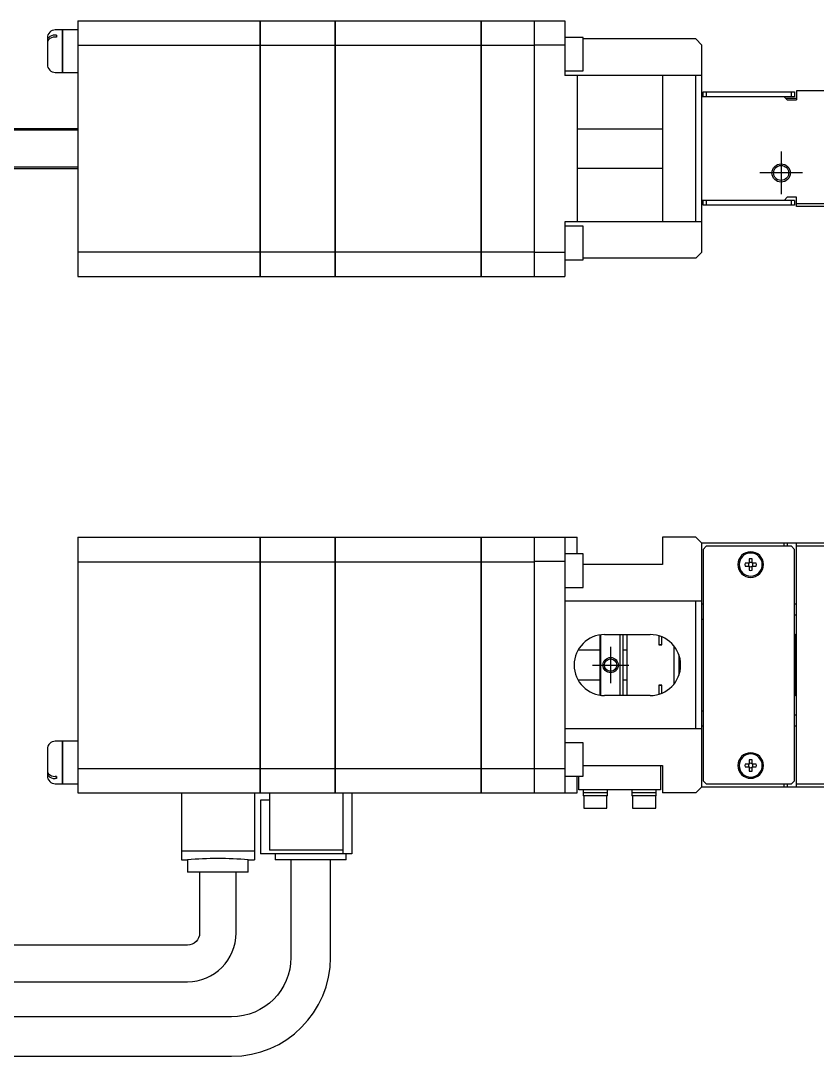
# Model space of a CAD drawing. Extents: x 0 to 883, y -8 to 482.
# Drawn here: x 193.9 to 324.7, y 311.8 to 481.8 of the extents above; entities that cross this region are included whole.
import ezdxf

# ---------------------------------------------------------------- set-up
doc = ezdxf.new("R2010")
doc.units = 0
doc.header["$LTSCALE"] = 0.5
doc.linetypes.add('CENTER', pattern=[50.8, 31.75, -6.35, 6.35, -6.35])
for name, color, linetype in [('MSM_CENTER', 1, 'CENTER'), ('MSM_CONTINUOUS', 7, 'CONTINUOUS'), ('MSM_NARROW', 5, 'CONTINUOUS')]:
    doc.layers.add(name, color=color, linetype=linetype)

msp = doc.modelspace()

# ---------------------------------------------------------------- linework, layer by layer
at = {"layer": 'MSM_CENTER'}
for p, q in [((318.75, 460.34), (318.75, 453.34)), ((322.25, 456.84), (315.25, 456.84)), ((290.75, 379.03), (290.75, 373.03)), ((287.75, 376.03), (293.75, 376.03))]:
    msp.add_line(p, q, dxfattribs=at)
at = {"layer": 'MSM_CONTINUOUS'}
for p, q in [((203.25, 481.84), (203.25, 439.84)), ((203.25, 481.84), (233.2, 481.84)), ((233.2, 439.84), (233.2, 481.84)), ((233.2, 481.79), (233.25, 481.79)), ((233.25, 481.84), (245.5, 481.84)), ((233.25, 439.84), (233.25, 481.84)), ((245.5, 439.84), (245.5, 481.84)), ((245.5, 481.79), (245.55, 481.79)), ((245.55, 439.84), (245.55, 481.84)), ((245.55, 481.84), (269.5, 481.84)), ((269.5, 439.84), (269.5, 481.84)), ((269.5, 481.79), (269.55, 481.79)), ((269.55, 439.84), (269.55, 481.84)), ((269.55, 481.84), (283.25, 481.84)), ((278.25, 439.84), (278.25, 481.84)), ((283.25, 481.84), (283.25, 472.84)), ((200.7, 480.34), (199.55, 480.34)), ((200.7, 480.34), (200.7, 473.34)), ((200.75, 480.29), (200.7, 480.29)), ((200.75, 480.34), (200.75, 473.34)), ((203.25, 480.34), (200.75, 480.34)), ((198.25, 479.04), (198.25, 474.64)), ((199.75, 479.49), (199.55, 479.49)), ((199.75, 479.13), (199.55, 479.13)), ((199.75, 479.49), (199.75, 479.13)), ((286.25, 479.09), (283.25, 479.09)), ((286.25, 473.59), (286.25, 479.09)), ((304.75, 478.84), (286.25, 478.84)), ((305.75, 477.84), (304.75, 478.84)), ((203.25, 477.81), (233.2, 477.81)), ((233.2, 477.55), (233.25, 477.55)), ((233.25, 477.81), (245.5, 477.81)), ((245.5, 477.55), (245.55, 477.55)), ((245.55, 477.81), (269.5, 477.81)), ((269.5, 477.55), (269.55, 477.55)), ((269.55, 477.81), (278.25, 477.81)), ((283.25, 477.84), (278.25, 477.84)), ((305.75, 443.84), (305.75, 477.84)), ((199.55, 473.34), (200.7, 473.34)), ((200.7, 473.39), (200.75, 473.39)), ((200.75, 473.34), (203.25, 473.34)), ((283.25, 473.59), (286.25, 473.59)), ((305.75, 472.84), (283.25, 472.84)), ((285.25, 472.84), (285.25, 448.84)), ((299.25, 472.84), (299.25, 448.84)), ((304.75, 448.84), (304.75, 472.84)), ((305.95, 469.34), (305.95, 470.14)), ((305.95, 470.14), (320.95, 470.14)), ((306.45, 470.14), (306.45, 469.34)), ((320.45, 469.34), (320.45, 470.14)), ((320.95, 470.14), (320.95, 469.34)), ((321.25, 470.34), (321.25, 468.84)), ((343.25, 470.34), (321.25, 470.34)), ((320.95, 469.34), (305.75, 469.34)), ((319.75, 468.84), (319.25, 469.34)), ((321.25, 469.09), (319.5, 469.09)), ((319.75, 468.84), (321.25, 468.84)), ((203.25, 463.84), (126.25, 463.84)), ((203.25, 464.09), (141.5, 464.09)), ((299.25, 464.05), (285.25, 464.05)), ((126.25, 457.84), (203.25, 457.84)), ((141.5, 457.59), (203.25, 457.59)), ((285.25, 457.63), (299.25, 457.63)), ((319.25, 452.34), (319.75, 452.84)), ((321.25, 452.84), (319.75, 452.84)), ((321.25, 451.34), (321.25, 452.84)), ((320.95, 452.34), (305.75, 452.34)), ((305.95, 451.54), (305.95, 452.34)), ((320.95, 451.54), (305.95, 451.54)), ((306.45, 452.34), (306.45, 451.54)), ((320.45, 451.54), (320.45, 452.34)), ((320.95, 452.34), (320.95, 451.54)), ((321.25, 451.84), (334.14, 451.84)), ((334.25, 451.34), (321.25, 451.34)), ((305.75, 448.84), (283.25, 448.84)), ((283.25, 448.84), (283.25, 439.84)), ((286.25, 448.09), (283.25, 448.09)), ((286.25, 442.59), (286.25, 448.09)), ((203.25, 443.87), (233.2, 443.87)), ((233.2, 444.13), (233.25, 444.13)), ((233.25, 443.87), (245.5, 443.87)), ((245.5, 444.13), (245.55, 444.13)), ((245.55, 443.87), (269.5, 443.87)), ((269.5, 444.13), (269.55, 444.13)), ((269.55, 443.87), (278.25, 443.87)), ((278.25, 443.84), (283.25, 443.84)), ((283.25, 442.59), (286.25, 442.59)), ((304.75, 442.84), (286.25, 442.84)), ((304.75, 442.84), (305.75, 443.84)), ((203.25, 439.84), (233.2, 439.84)), ((233.2, 439.89), (233.25, 439.89)), ((233.25, 439.84), (245.5, 439.84)), ((245.5, 439.89), (245.55, 439.89)), ((245.55, 439.84), (269.5, 439.84)), ((269.5, 439.89), (269.55, 439.89)), ((269.55, 439.84), (283.25, 439.84)), ((203.25, 397.03), (233.2, 397.03)), ((203.25, 397.03), (203.25, 355.03)), ((233.2, 355.03), (233.2, 397.03)), ((233.2, 396.98), (233.25, 396.98)), ((233.25, 397.03), (245.5, 397.03)), ((233.25, 355.03), (233.25, 397.03)), ((245.5, 355.03), (245.5, 397.03)), ((245.5, 396.98), (245.55, 396.98)), ((245.55, 397.03), (269.5, 397.03)), ((245.55, 355.03), (245.55, 397.03)), ((269.5, 355.03), (269.5, 397.03)), ((269.5, 396.98), (269.55, 396.98)), ((269.55, 355.03), (269.55, 397.03)), ((269.55, 397.03), (285.25, 397.03)), ((278.25, 355.03), (278.25, 397.03)), ((283.25, 397.03), (283.25, 355.03)), ((285.25, 394.28), (285.25, 397.03)), ((299.25, 397.03), (299.25, 392.53)), ((304.75, 397.03), (299.25, 397.03)), ((305.75, 396.03), (304.75, 397.03)), ((305.75, 356.03), (305.75, 396.03)), ((343.25, 396.03), (305.75, 396.03)), ((306.45, 395.53), (305.95, 395.03)), ((305.95, 395.03), (305.95, 357.03)), ((320.45, 395.53), (306.45, 395.53)), ((319.25, 395.53), (319.25, 396.03)), ((319.75, 396.03), (319.75, 395.53)), ((320.95, 395.03), (320.45, 395.53)), ((320.95, 357.03), (320.95, 395.03)), ((321.25, 356.03), (321.25, 396.03)), ((333.64, 395.53), (321.25, 395.53)), ((203.25, 393), (233.2, 393)), ((233.25, 393), (245.5, 393)), ((245.55, 393), (269.5, 393)), ((269.55, 393), (278.25, 393)), ((283.25, 393.03), (278.25, 393.03)), ((286.25, 394.28), (283.25, 394.28)), ((286.25, 388.78), (286.25, 394.28)), ((313.51, 393.45), (313.51, 392.77)), ((313.99, 392.77), (313.99, 393.45)), ((233.2, 392.75), (233.25, 392.75)), ((245.5, 392.75), (245.55, 392.75)), ((269.5, 392.75), (269.55, 392.75)), ((299.25, 392.53), (286.25, 392.53)), ((313.51, 392.77), (312.83, 392.77)), ((312.83, 392.29), (313.51, 392.29)), ((313.51, 392.29), (313.51, 391.61)), ((314.67, 392.77), (313.99, 392.77)), ((313.99, 392.29), (314.67, 392.29)), ((313.99, 391.61), (313.99, 392.29)), ((283.25, 388.78), (286.25, 388.78)), ((305.75, 386.53), (283.25, 386.53)), ((304.75, 365.53), (304.75, 386.53)), ((305.95, 386.03), (305.75, 386.03)), ((321.25, 386.03), (320.95, 386.03)), ((305.95, 383.53), (305.75, 383.53)), ((320.95, 384.28), (321.25, 384.28)), ((288.95, 380.97), (288.95, 371.1)), ((289.15, 371.07), (289.15, 381)), ((289.75, 381.03), (297.25, 381.03)), ((292.25, 381.03), (292.25, 371.03)), ((292.75, 381.03), (292.75, 371.03)), ((293.45, 371.03), (293.45, 381.03)), ((321.05, 381.03), (320.95, 381.03)), ((321.05, 371.03), (321.05, 381.03)), ((321.25, 380.83), (321.05, 381.03)), ((298.65, 380.83), (298.65, 379.37)), ((298.65, 379.38), (299.15, 379.38)), ((298.65, 379.37), (299.15, 379.37)), ((299.15, 379.37), (299.15, 380.66)), ((285.42, 378.53), (288.95, 378.53)), ((292.75, 378.53), (293.45, 378.53)), ((301.15, 379.16), (301.15, 372.9)), ((301.95, 377.74), (301.95, 374.33)), ((301.95, 377.28), (302.09, 377.28)), ((302.09, 374.78), (301.95, 374.78)), ((288.95, 373.53), (285.42, 373.53)), ((293.45, 373.53), (292.75, 373.53)), ((298.65, 372.7), (298.65, 371.23)), ((299.15, 372.7), (298.65, 372.7)), ((299.15, 372.68), (298.65, 372.68)), ((299.15, 371.41), (299.15, 372.7)), ((297.25, 371.03), (289.75, 371.03)), ((320.95, 371.03), (321.05, 371.03)), ((321.05, 371.03), (321.25, 371.23)), ((305.75, 368.53), (305.95, 368.53)), ((321.25, 367.78), (320.95, 367.78)), ((305.75, 366.03), (305.95, 366.03)), ((320.95, 366.03), (321.25, 366.03)), ((305.75, 365.53), (283.25, 365.53)), ((198.25, 362.23), (198.25, 357.83)), ((200.7, 363.53), (199.55, 363.53)), ((200.7, 363.53), (200.7, 356.53)), ((200.75, 363.48), (200.7, 363.48)), ((200.75, 363.53), (200.75, 356.53)), ((203.25, 363.53), (200.75, 363.53)), ((286.25, 363.28), (283.25, 363.28)), ((286.25, 357.78), (286.25, 363.28)), ((203.25, 359.06), (233.2, 359.06)), ((233.2, 359.32), (233.25, 359.32)), ((233.25, 359.06), (245.5, 359.06)), ((245.5, 359.32), (245.55, 359.32)), ((245.55, 359.06), (269.5, 359.06)), ((269.5, 359.32), (269.55, 359.32)), ((269.55, 359.06), (278.25, 359.06)), ((278.25, 359.03), (283.25, 359.03)), ((286.25, 359.53), (299.25, 359.53)), ((298.95, 359.53), (298.95, 355.53)), ((299.25, 359.53), (299.25, 355.03)), ((313.51, 359.77), (312.83, 359.77)), ((312.83, 359.29), (313.51, 359.29)), ((313.51, 360.45), (313.51, 359.77)), ((313.51, 359.29), (313.51, 358.61)), ((313.99, 359.77), (313.99, 360.45)), ((314.67, 359.77), (313.99, 359.77)), ((313.99, 358.61), (313.99, 359.29)), ((313.99, 359.29), (314.67, 359.29)), ((199.75, 357.74), (199.55, 357.74)), ((199.75, 357.39), (199.55, 357.39)), ((199.75, 357.74), (199.75, 357.39)), ((283.25, 357.78), (286.25, 357.78)), ((285.25, 355.03), (285.25, 357.78)), ((285.55, 355.53), (285.55, 357.78)), ((199.55, 356.53), (200.7, 356.53)), ((200.7, 356.58), (200.75, 356.58)), ((200.75, 356.53), (203.25, 356.53)), ((298.95, 355.53), (285.55, 355.53)), ((286.25, 355.53), (286.25, 354.53)), ((290.25, 354.53), (290.25, 355.53)), ((294.25, 355.53), (294.25, 354.53)), ((298.25, 354.53), (298.25, 355.53)), ((304.75, 355.03), (305.75, 356.03)), ((305.75, 356.03), (343.25, 356.03)), ((305.95, 357.03), (306.45, 356.53)), ((306.45, 356.53), (320.45, 356.53)), ((319.25, 356.03), (319.25, 356.53)), ((319.75, 356.53), (319.75, 356.03)), ((320.45, 356.53), (320.95, 357.03)), ((321.25, 356.53), (333.64, 356.53)), ((203.25, 355.03), (233.2, 355.03)), ((220.25, 355.03), (220.25, 344.04)), ((232.25, 355.03), (232.25, 344.04)), ((233.2, 355.08), (233.25, 355.08)), ((233.25, 355.03), (269.5, 355.03)), ((233.25, 353.83), (233.25, 345.03)), ((234.75, 353.83), (233.25, 353.83)), ((234.75, 355.03), (234.75, 345.63)), ((245.5, 355.08), (245.55, 355.08)), ((246.75, 355.03), (246.75, 345.03)), ((248.25, 355.03), (248.25, 345.03)), ((269.5, 355.08), (269.55, 355.08)), ((269.55, 355.03), (285.25, 355.03)), ((290.25, 355.03), (286.25, 355.03)), ((290.25, 354.53), (286.25, 354.53)), ((286.35, 354.53), (286.35, 352.53)), ((290.15, 352.53), (290.15, 354.53)), ((298.25, 355.03), (294.25, 355.03)), ((298.25, 354.53), (294.25, 354.53)), ((294.35, 354.53), (294.35, 352.53)), ((298.15, 352.53), (298.15, 354.53)), ((304.75, 355.03), (299.25, 355.03)), ((286.35, 352.53), (290.15, 352.53)), ((294.35, 352.53), (298.15, 352.53)), ((232.25, 345.46), (220.25, 345.46)), ((246.75, 345.63), (234.75, 345.63)), ((220.25, 344.04), (221.25, 344.04)), ((221.25, 344.04), (221.25, 342.03)), ((231.25, 344.04), (232.25, 344.04)), ((231.25, 342.03), (231.25, 344.04)), ((248.25, 345.03), (233.25, 345.03)), ((235.68, 345.03), (235.68, 344.03)), ((247.32, 344.03), (235.68, 344.03)), ((238.25, 344.03), (238.25, 328.03)), ((244.75, 328.03), (244.75, 344.03)), ((247.32, 344.03), (247.32, 345.03)), ((231.25, 342.03), (221.25, 342.03)), ((223.25, 342.03), (223.25, 332.03)), ((229.25, 332.03), (229.25, 342.03)), ((221.25, 330.03), (126.25, 330.03)), ((126.25, 324.03), (221.25, 324.03)), ((228.5, 318.28), (141.5, 318.28)), ((141.5, 311.78), (228.5, 311.78))]:
    msp.add_line(p, q, dxfattribs=at)
for centre, radius in [((318.75, 456.84), 1.23), ((290.75, 376.03), 1.01)]:
    msp.add_circle(centre, radius, dxfattribs=at)
at = {"layer": 'MSM_CONTINUOUS', "extrusion": (0, 0, -1)}
for centre, radius in [((-313.75, 392.53), 2.1), ((-313.75, 392.53), 1.9), ((-313.75, 359.53), 2.1), ((-313.75, 359.53), 1.9)]:
    msp.add_circle(centre, radius, dxfattribs=at)
at = {"layer": 'MSM_CONTINUOUS'}
for centre, radius, start, end in [((199.55, 479.04), 1.3, 90, 180), ((199, 478.54), 0.751, 141.1045, 178.2319), ((199, 478.19), 0.754, 138.1061, 174.1834), ((199.47, 478.08), 1.41, 87.1822, 138.6257), ((199.46, 477.75), 1.39, 86.96, 137.1801), ((199.55, 474.64), 1.3, 180, 270), ((313.75, 392.53), 0.95, 75.3667, 104.6333), ((313.75, 392.53), 0.365, 48.8496, 131.1504), ((313.75, 392.53), 0.95, 165.3667, 194.6333), ((313.75, 392.53), 0.365, 138.8496, 221.1504), ((313.75, 392.53), 0.365, 228.8496, 311.1504), ((313.75, 392.53), 0.95, 255.3667, 284.6333), ((313.75, 392.53), 0.365, 318.8496, 41.1504), ((313.75, 392.53), 0.95, 345.3667, 14.6333), ((289.75, 376.03), 5, 90, 270), ((297.25, 376.03), 5, 270, 90), ((199.55, 362.23), 1.3, 90, 180), ((313.75, 359.53), 0.95, 165.3667, 194.6333), ((313.75, 359.53), 0.365, 138.8496, 221.1504), ((313.75, 359.53), 0.95, 75.3667, 104.6333), ((313.75, 359.53), 0.365, 48.8496, 131.1504), ((313.75, 359.53), 0.365, 228.8496, 311.1504), ((313.75, 359.53), 0.365, 318.8496, 41.1504), ((313.75, 359.53), 0.95, 345.3667, 14.6333), ((199, 358.69), 0.754, 185.8166, 221.8939), ((199, 358.33), 0.751, 181.7681, 218.8955), ((199.55, 357.83), 1.3, 180, 270), ((199.47, 358.79), 1.41, 221.3743, 272.8178), ((199.46, 359.13), 1.39, 222.8199, 273.04), ((313.75, 359.53), 0.95, 255.3667, 284.6333), ((226.25, 284.25), 60, 85.2198, 94.7802), ((221.25, 332.03), 8, 270, 0), ((228.5, 328.03), 16.25, 270, 0)]:
    msp.add_arc(centre, radius, start, end, dxfattribs=at)
at = {"layer": 'MSM_CONTINUOUS', "extrusion": (0, 0, -1)}
for centre, radius in [((-221.25, 332.03), 2), ((-228.5, 328.03), 9.75)]:
    msp.add_arc(centre, radius, 180, 270, dxfattribs=at)
at = {"layer": 'MSM_NARROW'}
for centre, radius in [((318.75, 456.84), 1.5), ((290.75, 376.03), 1.25)]:
    msp.add_circle(centre, radius, dxfattribs=at)

doc.saveas('drawing.dxf')
